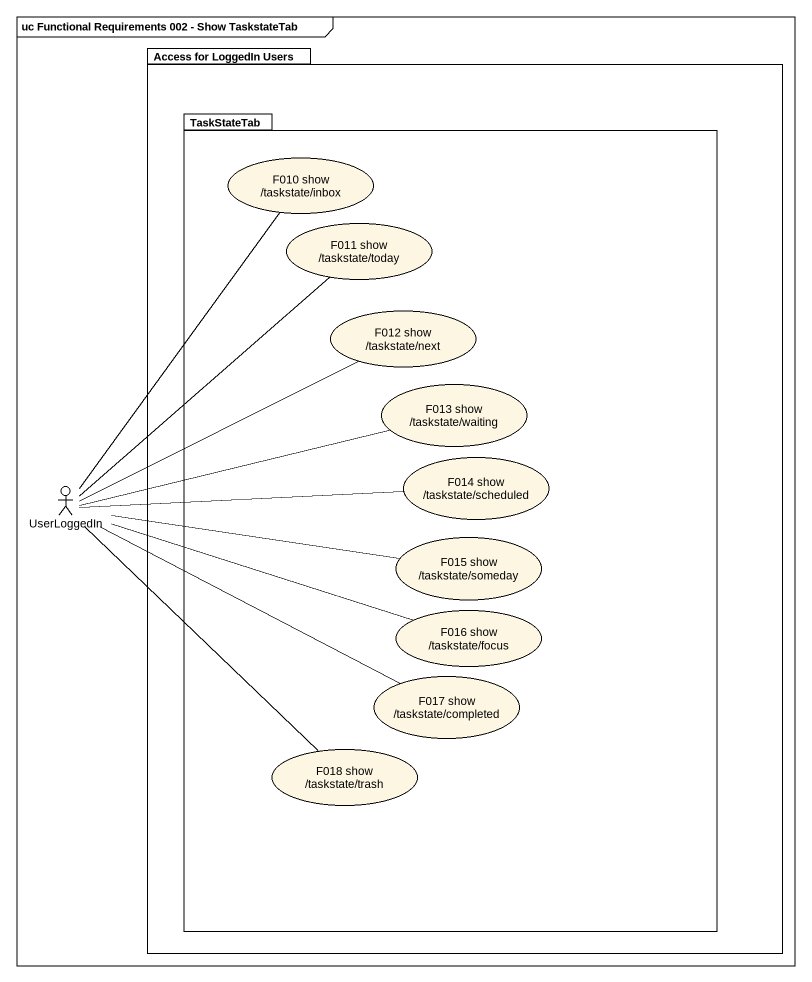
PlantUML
@startuml
mainframe uc Functional Requirements 002 - Show TaskstateTab
package "Access for LoggedIn Users" as Access_for_LoggedIn_Users {
  package TaskStateTab {
    usecase "F010 show /taskstate/inbox" as F010_show_taskstate_inbox
    usecase "F011 show /taskstate/today" as F011_show_taskstate_today
    usecase "F012 show /taskstate/next" as F012_show_taskstate_next
    usecase "F013 show /taskstate/waiting" as F013_show_taskstate_waiting
    usecase "F014 show /taskstate/scheduled" as F014_show_taskstate
    usecase "F015 show /taskstate/someday" as F015_show_taskstate_someday
    usecase "F016 show /taskstate/focus" as F016_show_taskstate_focus
    usecase "F017 show /taskstate/completed" as F017_show_taskstate
    usecase "F018 show /taskstate/trash" as F018_show_taskstate_trash
  }
}
actor UserLoggedIn
UserLoggedIn -up- F010_show_taskstate_inbox
UserLoggedIn -up- F011_show_taskstate_today
UserLoggedIn -right- F012_show_taskstate_next
UserLoggedIn -right- F013_show_taskstate_waiting
UserLoggedIn -right- F014_show_taskstate
UserLoggedIn -right- F015_show_taskstate_someday
UserLoggedIn -right- F016_show_taskstate_focus
UserLoggedIn -right- F017_show_taskstate
UserLoggedIn -- F018_show_taskstate_trash
@enduml
